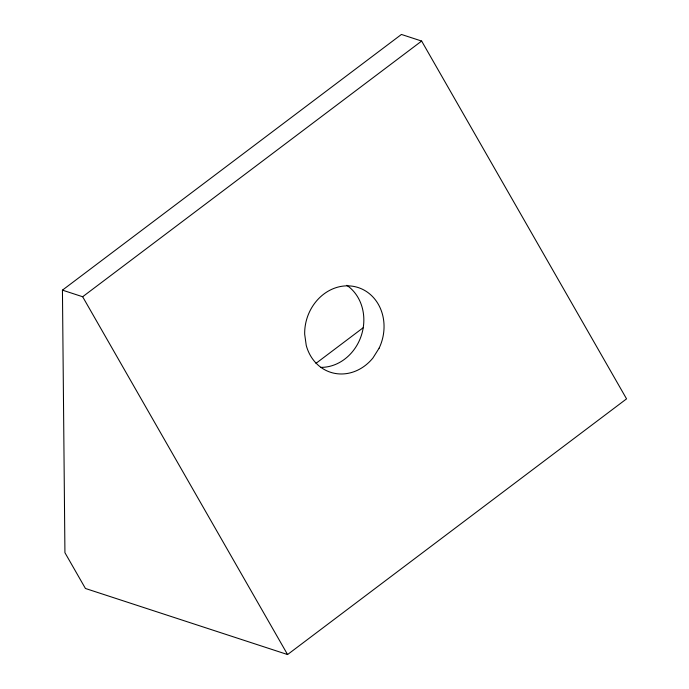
<?xml version="1.0" encoding="UTF-8"?>
<svg xmlns="http://www.w3.org/2000/svg" width="689" height="689" viewBox="0 0 689 689"><rect width="100%" height="100%" fill="white"/><g stroke="black" fill="none" stroke-linecap="round" stroke-linejoin="round"><path stroke-width="1.03" d="M62.441 290.138L401.429 34.45L421.642 41.056L626.559 398.862L287.571 654.55L85.427 588.475L64.93 552.699L62.441 290.138L82.654 296.744L287.571 654.55M82.654 296.744L421.642 41.056M315.958 363.361L363.155 327.757M346.825 285.306A44.57 39.144 -71.9 0 1 361.484 335.043A44.57 39.144 -71.9 0 1 320.798 367.375M379.131 348.152L372.99 357.918A44.57 39.144 -71.9 0 1 306.235 345.387L304.676 334.174A44.57 39.144 -71.9 0 1 353.862 286.443A44.57 39.144 -71.9 0 1 379.131 348.152"/></g></svg>
